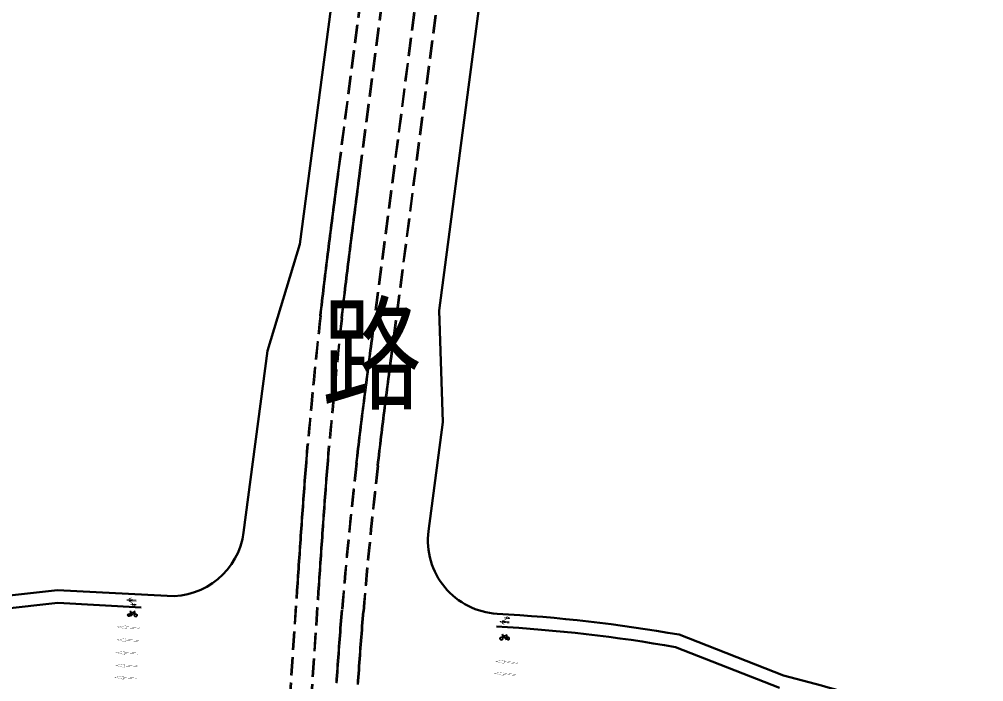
# Model space of a CAD drawing. Extents: x 0 to 531375, y 0 to 4335249.
# Drawn here: x 498031.7 to 498295, y 4328415.4 to 4328596.1 of the extents above; entities that cross this region are included whole.
import ezdxf

# ---------------------------------------------------------------- set-up
doc = ezdxf.new("R2010")
doc.units = 0
doc.linetypes.add('DASH', pattern=[0.35, 0.25, -0.1])
doc.linetypes.add('DASHED', pattern=[19.05, 12.7, -6.35])
doc.layers.get('0').update_dxf_attribs({"lineweight": 15})
for name, color, linetype, lineweight in [('PP-COM', 7, 'Continuous', 15), ('地铁', 4, 'Continuous', 15), ('标线-z', 7, 'Continuous', 15), ('路名', 7, 'Continuous', 15), ('道路中线_K', 7, 'Continuous', 15), ('道路偏置线', 3, 'Continuous', 30)]:
    doc.layers.add(name, color=color, linetype=linetype, lineweight=lineweight)
doc.layers.get('标线-z').off()
doc.styles.get("Standard").update_dxf_attribs({"font": '', "width": 0.7})
doc.styles.get('Standard').set_extended_font_data('仿宋_GB2312')

# ---------------------------------------------------------------- blocks, each defined once
blk = doc.blocks.new('右侧人行道1')
at = {"layer": 'PP-COM'}
h = blk.add_hatch(color=255, dxfattribs=at)
edge = h.paths.add_edge_path()
edge.add_ellipse((573, 295.3), major_axis=(3.91, 3.87), ratio=1, start_angle=0.0447, end_angle=70.5296)
edge.add_line((570.7, 300.3), (567.5, 297.1))
edge.add_line((567.5, 297.1), (566.1, 292.1))
edge.add_ellipse((566.9, 291.9), major_axis=(-0.583, 0.589), ratio=1, start_angle=30.2324, end_angle=201.8223)
edge.add_line((567.7, 291.6), (569.2, 295.6))
edge.add_line((569.2, 295.6), (570.9, 297.7))
edge.add_line((570.9, 297.7), (571.5, 278.2))
edge.add_ellipse((572.7, 278.4), major_axis=(0.871, 0.862), ratio=1, start_angle=146.8812, end_angle=315.2216)
edge.add_line((573.9, 278.4), (573.6, 290.5))
edge.add_line((573.6, 290.5), (574.1, 290.5))
edge.add_line((574.1, 290.5), (574.5, 277.2))
edge.add_ellipse((575.7, 277.8), major_axis=(0.986, 0.976), ratio=1, start_angle=163.5104, end_angle=285.8925)
edge.add_line((576.9, 277.1), (576.4, 295.8))
edge.add_line((576.4, 295.8), (578.9, 290.9))
edge.add_ellipse((579.2, 292), major_axis=(0.812, 0.804), ratio=1, start_angle=206.5438, end_angle=316.2898)
edge.add_line((580.4, 292), (577, 299.2))
h = blk.add_hatch(color=255, dxfattribs=at)
edge = h.paths.add_edge_path()
edge.add_ellipse((573.1, 303.6), major_axis=(1.56, 1.55), ratio=1, start_angle=136.8201, end_angle=316.8201)
edge.add_ellipse((573.1, 303.6), major_axis=(1.56, 1.55), ratio=1, start_angle=316.8201, end_angle=496.8201)
h = blk.add_hatch(color=255, dxfattribs=at)
edge = h.paths.add_edge_path()
edge.add_ellipse((586, 292.4), major_axis=(1.22, 1.21), ratio=1, start_angle=91.8201, end_angle=451.8201)
edge = h.paths.add_edge_path()
edge.add_line((591.1, 286.3), (587.7, 290))
edge.add_line((584.9, 290.1), (587.7, 290))
edge.add_line((583, 288.7), (584.9, 290.1))
edge.add_line((583.9, 287.9), (584.2, 277.8))
edge.add_line((583.1, 287.4), (583.9, 287.9))
edge.add_ellipse((587, 277.8), major_axis=(0.617, 0.611), ratio=1, start_angle=134.4634, end_angle=321.7058)
edge.add_ellipse((585, 277.9), major_axis=(-0.574, 0.58), ratio=1, start_angle=56.0481, end_angle=228.1671)
edge.add_line((582.6, 287.5), (583.1, 287.4))
edge.add_line((586, 284), (586.1, 277.8))
edge.add_line((585.7, 284), (586, 284))
edge.add_line((585.8, 277.9), (585.7, 284))
edge.add_ellipse((590.6, 285.9), major_axis=(0.475, 0.47), ratio=1, start_angle=208.215, end_angle=358.7915)
edge.add_line((587.6, 288.2), (590.4, 285.2))
edge.add_line((587.8, 277.7), (587.6, 288.2))
edge.add_ellipse((580.3, 290.3), major_axis=(0.395, 0.39), ratio=1, start_angle=359.6514, end_angle=539.3072)
edge.add_line((579.8, 290), (582.6, 287.5))
edge.add_line((580.6, 290.8), (583, 288.7))
h = blk.add_hatch(color=255, dxfattribs=at)
edge = h.paths.add_edge_path()
edge.add_line((587.6, 288.2), (590.4, 285.2))
edge.add_ellipse((590.6, 285.9), major_axis=(0.475, 0.47), ratio=1, start_angle=208.215, end_angle=356.8091)
edge.add_line((591.1, 286.3), (587.7, 290))
edge.add_line((587.7, 290), (584.9, 290.1))
edge.add_line((584.9, 290.1), (583, 288.7))
edge.add_line((583, 288.7), (580.6, 290.8))
edge.add_ellipse((580.3, 290.3), major_axis=(0.395, 0.39), ratio=1, start_angle=9.7814, end_angle=179.3072)
edge.add_line((579.9, 289.9), (582.6, 287.5))
edge.add_line((582.6, 287.5), (583.1, 287.4))
edge.add_line((583.1, 287.4), (583.9, 287.9))
edge.add_line((583.9, 287.9), (584.2, 277.8))
edge.add_ellipse((585, 277.9), major_axis=(-0.574, 0.58), ratio=1, start_angle=56.0481, end_angle=225.473)
edge.add_line((585.8, 277.9), (585.7, 284))
edge.add_line((585.7, 284), (586, 284))
edge.add_line((586, 284), (586.1, 277.8))
edge.add_ellipse((587, 277.8), major_axis=(-0.611, 0.617), ratio=1, start_angle=44.4634, end_angle=221.9343)
edge.add_line((587.8, 277.7), (587.6, 288.2))
h = blk.add_hatch(color=255, dxfattribs=at)
edge = h.paths.add_edge_path()
edge.add_ellipse((586, 292.4), major_axis=(1.22, 1.21), ratio=1, start_angle=136.8201, end_angle=316.8201)
edge.add_ellipse((586, 292.4), major_axis=(1.22, 1.21), ratio=1, start_angle=316.8201, end_angle=496.8201)
blk = doc.blocks.new('A$C7CA21273')
blk.add_hatch(color=256).paths.add_polyline_path([(30.1, 2.4), (18.1, 4.7), (18.1, 3.2), (0.1, 3.2), (0.1, 1.7), (18.1, 1.7), (18.1, 0.2)])
at = {"layer": '道路中线_K', "color": 0, "linetype": 'ByBlock', "const_width": 0.25}
blk.add_lwpolyline([(18.1, 1.7), (18.1, 0.2), (30.1, 2.4), (18.1, 4.7), (18.1, 3.2), (0.1, 3.2), (0.1, 1.7)], close=True, dxfattribs=at)
blk = doc.blocks.new('A$C03D12931')
at = {"layer": 'PP-COM'}
h = blk.add_hatch(color=255, dxfattribs=at)
edge = h.paths.add_edge_path()
edge.add_line((-0.83, 0.49), (-0.83, 0.68))
edge.add_line((-0.83, 0.68), (-1.03, 0.64))
edge.add_line((-1.03, 0.64), (-1.17, 0.6))
edge.add_line((-1.17, 0.6), (-1.4, 0.55))
edge.add_line((-1.4, 0.55), (-1.53, 0.61))
edge.add_ellipse((-1.54, 0.57), major_axis=(-0.0365, -0.007), ratio=1, start_angle=243.045, end_angle=380.1522)
edge.add_line((-1.58, 0.55), (-1.22, 0))
edge.add_line((-1.22, 0), (-1.18, 0.01))
edge.add_line((-1.18, 0.01), (-1.29, 0.38))
edge.add_line((-1.29, 0.38), (-1.06, 0.44))
edge.add_line((-1.06, 0.44), (-1.02, 0.45))
edge.add_line((-1.02, 0.45), (0.12, -1.33))
edge.add_line((0.12, -1.33), (0.07, -1.34))
edge.add_spline(control_points=[(0.07, -1.34), (0.05, -1.42), (-0.01, -1.53), (-0.06, -1.75)], knot_values=[0, 0, 0, 0, 0.949803, 0.949803, 0.949803, 0.949803], degree=3, periodic=0)
edge.add_line((-0.06, -1.75), (-0.36, -1.45))
edge.add_ellipse((-0.37, -1.55), major_axis=(-0.106, -0.02), ratio=1, start_angle=253.5566, end_angle=375.3872)
edge.add_line((-0.47, -1.6), (-0.02, -1.97))
edge.add_ellipse((0.01, -1.94), major_axis=(0.007, -0.0365), ratio=1, start_angle=-49.6998, end_angle=65.3968)
edge.add_line((0.04, -1.95), (0.1, -1.73))
edge.add_spline(control_points=[(0.1, -1.73), (0.13, -1.67), (0.15, -1.62), (0.21, -1.52), (0.24, -1.48), (0.3, -1.42), (0.32, -1.4), (0.36, -1.37), (0.38, -1.36), (0.48, -1.31), (0.58, -1.28), (0.77, -1.24), (0.87, -1.23), (1.03, -1.21), (1.08, -1.21), (1.14, -1.21)], knot_values=[0, 0, 0, 0, 0.472629, 0.472629, 1.015464, 1.015464, 1.324452, 1.324452, 1.633441, 1.633441, 2.514542, 2.514542, 3.395644, 3.395644, 3.871237, 3.871237, 3.871237, 3.871237], degree=3, periodic=0)
edge.add_line((1.14, -1.21), (1.14, -1.03))
edge.add_spline(control_points=[(1.14, -1.03), (0.95, -1.03), (0.77, -1.04), (0.59, -1.08)], knot_values=[2.402636, 2.402636, 2.402636, 2.402636, 3.877965, 3.877965, 3.877965, 3.877965], degree=3, periodic=0)
edge.add_line((0.59, -1.08), (0.41, -1.14))
edge.add_spline(control_points=[(0.41, -1.14), (0.36, -1.16), (0.31, -1.18), (0.27, -1.21)], knot_values=[1.467067, 1.467067, 1.467067, 1.467067, 1.885783, 1.885783, 1.885783, 1.885783], degree=3, periodic=0)
edge.add_line((0.27, -1.21), (-0.83, 0.49))
h = blk.add_hatch(color=255, dxfattribs=at)
edge = h.paths.add_edge_path()
edge.add_line((0.41, -1.14), (0.59, -1.08))
edge.add_line((0.59, -1.08), (0.61, 0.58))
edge.add_ellipse((0.52, 0.95), major_axis=(-0.376, -0.072), ratio=1, start_angle=92.2559, end_angle=204.9961)
edge.add_line((0.83, 1.18), (0.94, 1.3))
edge.add_line((0.94, 1.3), (0.85, 1.37))
edge.add_line((0.85, 1.37), (0.75, 1.26))
edge.add_ellipse((0.52, 0.95), major_axis=(-0.376, -0.072), ratio=1, start_angle=222.7551, end_angle=275.0085)
edge.add_line((0.42, 1.32), (0.34, 1.47))
edge.add_ellipse((-0.13, 2.15), major_axis=(-0.811, -0.155), ratio=1, start_angle=113.8106, end_angle=404.0184)
edge.add_line((-0.61, 1.48), (-1.03, 0.64))
edge.add_line((-1.03, 0.64), (-0.83, 0.68))
edge.add_line((-0.83, 0.68), (-0.46, 1.4))
edge.add_ellipse((-0.13, 2.15), major_axis=(-0.811, -0.155), ratio=1, start_angle=55.9563, end_angle=100.8802)
edge.add_line((0.17, 1.39), (0.26, 1.23))
edge.add_ellipse((0.52, 0.95), major_axis=(-0.376, -0.072), ratio=1, start_angle=303.1553, end_angle=354.9777)
edge.add_line((0.14, 0.91), (-0.83, 0.68))
edge.add_line((-0.83, 0.68), (-0.83, 0.49))
edge.add_line((-0.83, 0.49), (0.21, 0.74))
edge.add_ellipse((0.52, 0.95), major_axis=(0.072, -0.376), ratio=1, start_angle=-66.6903, end_angle=-56.7863)
edge.add_line((0.25, 0.69), (0.15, 0.57))
edge.add_line((0.15, 0.57), (0.24, 0.5))
edge.add_line((0.24, 0.5), (0.34, 0.62))
edge.add_ellipse((0.52, 0.95), major_axis=(-0.376, -0.072), ratio=1, start_angle=50.9727, end_angle=64.1147)
edge.add_line((0.42, 0.58), (0.41, -1.14))
edge = h.paths.add_edge_path(flags=16)
edge.add_ellipse((0.52, 0.95), major_axis=(-0.193, -0.037), ratio=1, start_angle=111.8747, end_angle=291.8747, ccw=False)
edge.add_ellipse((0.52, 0.95), major_axis=(-0.193, -0.037), ratio=1, start_angle=-68.1253, end_angle=111.8747, ccw=False)
edge = h.paths.add_edge_path(flags=16)
edge.add_line((-0.37, 1.56), (-0.15, 1.98))
edge.add_line((-0.15, 1.98), (0.08, 1.55))
edge.add_ellipse((-0.13, 2.15), major_axis=(-0.629, -0.12), ratio=1, start_angle=57.2127, end_angle=98.8288, ccw=False)
edge = h.paths.add_edge_path(flags=16)
edge.add_line((0.25, 1.64), (0.01, 2.07))
edge.add_ellipse((-0.16, 1.98), major_axis=(-0.183, -0.035), ratio=1, start_angle=197.886, end_angle=313.0466)
edge.add_line((-0.31, 2.09), (-0.53, 1.65))
edge.add_ellipse((-0.13, 2.15), major_axis=(-0.629, -0.12), ratio=1, start_angle=115.5416, end_angle=401.4223, ccw=False)
h = blk.add_hatch(color=255, dxfattribs=at)
edge = h.paths.add_edge_path()
edge.add_ellipse((1.97, -1.12), major_axis=(-0.82, -0.156), ratio=1, start_angle=111.8747, end_angle=291.8747)
edge.add_ellipse((1.97, -1.12), major_axis=(-0.82, -0.156), ratio=1, start_angle=291.8747, end_angle=342.6941)
edge.add_line((1.14, -1.03), (1.14, -1.21))
edge.add_spline(control_points=[(1.14, -1.21), (1.14, -1.21), (1.14, -1.21), (1.14, -1.21)], knot_values=[3.86447, 3.86447, 3.86447, 3.86447, 3.871237, 3.871237, 3.871237, 3.871237], degree=3, periodic=0)
edge.add_ellipse((1.97, -1.12), major_axis=(-0.82, -0.156), ratio=1, start_angle=355.3885, end_angle=471.8747)
edge = h.paths.add_edge_path(flags=16)
edge.add_line((1.33, -1.21), (1.33, -1.02))
edge.add_ellipse((1.96, -1.11), major_axis=(0.12, -0.629), ratio=1, start_angle=-91.8999, end_angle=251.3711, ccw=False)
at = {"layer": 'PP-COM', "color": 255}
for p, q in [((-1.22, 0), (-1.58, 0.55)), ((-1.22, 0.01), (-1.57, 0.55)), ((-1.53, 0.61), (-1.4, 0.55)), ((-1.53, 0.61), (-1.4, 0.55)), ((-1.4, 0.55), (-1.17, 0.6)), ((-1.4, 0.55), (-1.17, 0.6)), ((-1.29, 0.38), (-1.06, 0.44)), ((-1.29, 0.38), (-1.06, 0.44)), ((-1.18, 0.01), (-1.29, 0.38)), ((-1.18, 0.01), (-1.29, 0.38)), ((-1.22, 0.01), (-1.18, 0.01)), ((-1.22, 0), (-1.18, 0.01)), ((-1.17, 0.6), (-1.03, 0.64)), ((-1.17, 0.6), (-1.03, 0.64)), ((-1.14, 0.42), (-1.02, 0.45)), ((-1.14, 0.42), (-1.02, 0.45)), ((-1.03, 0.64), (-0.61, 1.48)), ((-1.03, 0.64), (-0.61, 1.48)), ((-0.83, 0.68), (-1.03, 0.64)), ((0.12, -1.33), (-1.02, 0.45)), ((0.12, -1.33), (-1.02, 0.45)), ((-0.83, 0.68), (-0.46, 1.4)), ((-0.83, 0.68), (-0.46, 1.4)), ((-0.83, 0.68), (0.14, 0.91)), ((-0.83, 0.68), (0.14, 0.91)), ((-0.83, 0.49), (0.21, 0.74)), ((-0.83, 0.49), (0.21, 0.74)), ((-0.83, 0.68), (-0.83, 0.49)), ((0.27, -1.21), (-0.83, 0.49)), ((0.27, -1.21), (-0.83, 0.49)), ((-0.15, 1.98), (0.08, 1.55)), ((-0.15, 1.98), (0.08, 1.55)), ((0.01, 2.07), (0.25, 1.64)), ((0.01, 2.07), (0.25, 1.64)), ((0.33, 0.42), (0.05, 0.65)), ((0.33, 0.42), (0.05, 0.65)), ((0.15, 0.57), (0.25, 0.69)), ((0.15, 0.57), (0.25, 0.69)), ((0.17, 1.39), (0.26, 1.23)), ((0.17, 1.39), (0.26, 1.23)), ((0.24, 0.5), (0.34, 0.62)), ((0.24, 0.5), (0.34, 0.62)), ((0.34, 1.47), (0.42, 1.32)), ((0.34, 1.47), (0.42, 1.32)), ((0.41, -1.14), (0.42, 0.58)), ((0.41, -1.14), (0.42, 0.58)), ((0.59, -1.08), (0.61, 0.58)), ((0.59, -1.08), (0.61, 0.58)), ((1.03, 1.23), (0.75, 1.46)), ((1.03, 1.23), (0.75, 1.46)), ((0.75, 1.26), (0.85, 1.37)), ((0.75, 1.26), (0.85, 1.37)), ((0.83, 1.18), (0.94, 1.3)), ((0.83, 1.18), (0.94, 1.3)), ((-0.02, -1.97), (-0.47, -1.6)), ((-0.02, -1.97), (-0.47, -1.6)), ((-0.06, -1.74), (-0.36, -1.45)), ((-0.06, -1.75), (-0.36, -1.45)), ((0.1, -1.72), (0.04, -1.95)), ((0.1, -1.73), (0.04, -1.95)), ((0.07, -1.34), (0.12, -1.33)), ((0.07, -1.34), (0.12, -1.33)), ((0.41, -1.14), (0.59, -1.08))]:
    blk.add_line(p, q, dxfattribs=at)
at = {"layer": 'PP-COM', "color": 7, "true_color": 0xffffff}
for p, q in [((-0.53, 1.65), (-0.31, 2.09)), ((-0.52, 1.65), (-0.3, 2.09)), ((-0.37, 1.56), (-0.15, 1.98)), ((-0.37, 1.56), (-0.15, 1.98))]:
    blk.add_line(p, q, dxfattribs=at)
at = {"layer": 'PP-COM', "color": 255}
for centre, major_axis, start_param, end_param in [((-1.54, 0.57), (0.013, -0.0348), 2.5029, 4.895872), ((-1.54, 0.57), (0.013, -0.0349), 2.5029, 4.895872), ((-0.13, 2.15), (0.288, -0.773), 0.247333, 5.312415), ((-0.13, 2.15), (0.288, -0.774), 0.247333, 5.312415), ((-0.13, 2.15), (0.223, -0.599), 0.277545, 5.267105), ((-0.13, 2.15), (0.223, -0.6), 0.277545, 5.267105), ((-0.13, 2.15), (0.288, -0.773), -0.762414, 0.021655), ((-0.13, 2.15), (0.288, -0.774), -0.762414, 0.021655), ((-0.13, 2.15), (0.223, -0.599), -0.740487, -0.014148), ((-0.13, 2.15), (0.223, -0.6), -0.740487, -0.014148), ((0.52, 0.95), (0.133, -0.358), 3.552022, 4.456493), ((0.52, 0.95), (0.134, -0.358), 3.552022, 4.456493), ((0.52, 0.95), (-0.358, -0.133), 0.238591, 0.411449), ((0.52, 0.95), (0.134, -0.358), -1.332205, -1.159347), ((0.52, 0.95), (0.069, -0.184), 4.544149275566745, 10.82733458274633), ((0.52, 0.95), (0.069, -0.184), 4.544149275566579, 10.82733458274616), ((0.52, 0.95), (0.133, -0.358), -0.849394, -0.620023), ((0.52, 0.95), (0.134, -0.358), -0.849394, -0.620023), ((0.52, 0.95), (0.133, -0.358), 2.148774, 3.060767), ((0.52, 0.95), (0.134, -0.358), 2.148774, 3.060767), ((0.52, 0.95), (0.133, -0.358), -0.128867, 1.838821), ((0.52, 0.95), (0.134, -0.358), -0.128867, 1.838821), ((-0.37, -1.55), (0.038, -0.101), 2.686361, 4.812707), ((-0.37, -1.55), (0.038, -0.101), 2.686361, 4.812707), ((0.01, -1.94), (0.013, -0.0348), -1.035664, 0.973151), ((0.01, -1.94), (0.013, -0.0349), -1.035664, 0.973151), ((1.97, -1.12), (0.291, -0.782), 4.544149275565879, 10.82733458274546), ((1.96, -1.11), (0.288, -0.773), 4.478969, 10.53653), ((1.96, -1.11), (0.223, -0.599), 4.51099, 10.502199), ((1.96, -1.11), (0.223, -0.6), 4.51099, 10.502199)]:
    blk.add_ellipse(centre, major_axis=major_axis, ratio=1, start_param=start_param, end_param=end_param, dxfattribs=at)
at = {"layer": 'PP-COM', "color": 7, "true_color": 0xffffff}
for centre in [(-0.16, 1.98), (-0.15, 1.98)]:
    blk.add_ellipse(centre, major_axis=(0.065, -0.174), ratio=1, start_param=1.714726, end_param=3.724658, dxfattribs=at)
at = {"layer": 'PP-COM', "color": 255}
for points in [[(-0.06, -1.74), (-0.01, -1.53), (0.05, -1.42), (0.07, -1.34)], [(-0.06, -1.75), (-0.01, -1.53), (0.05, -1.42), (0.07, -1.34)], [(0.27, -1.21), (0.31, -1.18), (0.36, -1.16), (0.41, -1.14)], [(0.27, -1.21), (0.31, -1.18), (0.36, -1.16), (0.41, -1.14)], [(0.59, -1.08), (0.77, -1.04), (0.95, -1.03), (1.14, -1.02)], [(0.59, -1.08), (0.77, -1.04), (0.95, -1.03), (1.14, -1.03)]]:
    blk.add_open_spline(points, degree=3, dxfattribs=at)
for points in [[(0.1, -1.72), (0.13, -1.67), (0.15, -1.62), (0.21, -1.52), (0.25, -1.48), (0.3, -1.42), (0.32, -1.4), (0.36, -1.37), (0.38, -1.36), (0.48, -1.3), (0.58, -1.28), (0.77, -1.23), (0.87, -1.22), (1.03, -1.21), (1.08, -1.21), (1.14, -1.21)], [(0.1, -1.73), (0.13, -1.67), (0.15, -1.62), (0.21, -1.52), (0.24, -1.48), (0.3, -1.42), (0.32, -1.4), (0.36, -1.37), (0.38, -1.36), (0.48, -1.31), (0.58, -1.28), (0.77, -1.24), (0.87, -1.23), (1.03, -1.21), (1.08, -1.21), (1.14, -1.21)]]:
    blk.add_open_spline(points, degree=3, knots=[0, 0, 0, 0, 0.472629, 0.472629, 1.015464, 1.015464, 1.324452, 1.324452, 1.633441, 1.633441, 2.514542, 2.514542, 3.395644, 3.395644, 3.871237, 3.871237, 3.871237, 3.871237], dxfattribs=at)
blk = doc.blocks.new('天津2000地铁')
at = {"layer": '地铁', "linetype": 'DASH', "ltscale": 20}
for p, q in [((115.36, 1317.67), (141.88, 1521.26)), ((115.71, 1317.63), (142.22, 1521.22)), ((121.16, 1316.92), (147.68, 1520.51)), ((121.51, 1316.87), (148.02, 1520.46)), ((124.6, 1272.51), (156.75, 1519.32)), ((124.95, 1272.46), (157.1, 1519.28)), ((130.4, 1271.75), (162.55, 1518.57)), ((130.75, 1271.71), (162.9, 1518.52)), ((115.1, 1315.69), (115.23, 1316.68)), ((115.23, 1316.68), (115.36, 1317.67)), ((115.45, 1315.64), (115.58, 1316.63)), ((115.58, 1316.63), (115.71, 1317.63)), ((121.03, 1315.92), (121.16, 1316.92)), ((121.38, 1315.88), (121.51, 1316.87)), ((114.84, 1313.7), (114.97, 1314.7)), ((114.97, 1314.7), (115.1, 1315.69)), ((115.19, 1313.66), (115.32, 1314.65)), ((115.32, 1314.65), (115.45, 1315.64)), ((120.64, 1312.95), (120.77, 1313.94)), ((120.77, 1313.94), (120.9, 1314.93)), ((120.9, 1314.93), (121.03, 1315.92)), ((120.99, 1312.9), (121.12, 1313.9)), ((121.12, 1313.9), (121.25, 1314.89)), ((121.25, 1314.89), (121.38, 1315.88)), ((114.46, 1310.73), (114.59, 1311.72)), ((114.59, 1311.72), (114.71, 1312.71)), ((114.71, 1312.71), (114.84, 1313.7)), ((114.8, 1310.68), (114.93, 1311.68)), ((114.93, 1311.68), (115.06, 1312.67)), ((115.06, 1312.67), (115.19, 1313.66)), ((120.39, 1310.97), (120.52, 1311.96)), ((120.52, 1311.96), (120.64, 1312.95)), ((120.73, 1310.92), (120.86, 1311.91)), ((120.86, 1311.91), (120.99, 1312.9)), ((114.07, 1307.75), (114.2, 1308.74)), ((114.2, 1308.74), (114.33, 1309.74)), ((114.33, 1309.74), (114.46, 1310.73)), ((114.42, 1307.71), (114.55, 1308.7)), ((114.55, 1308.7), (114.68, 1309.69)), ((114.68, 1309.69), (114.8, 1310.68)), ((120, 1307.99), (120.13, 1308.98)), ((120.13, 1308.98), (120.26, 1309.98)), ((120.26, 1309.98), (120.39, 1310.97)), ((120.35, 1307.95), (120.48, 1308.94)), ((120.48, 1308.94), (120.61, 1309.93)), ((120.61, 1309.93), (120.73, 1310.92)), ((113.82, 1305.77), (113.94, 1306.76)), ((113.94, 1306.76), (114.07, 1307.75)), ((114.16, 1305.72), (114.29, 1306.71)), ((114.29, 1306.71), (114.42, 1307.71)), ((119.62, 1305.02), (119.75, 1306.01)), ((119.75, 1306.01), (119.87, 1307)), ((119.87, 1307), (120, 1307.99)), ((119.96, 1304.98), (120.09, 1305.97)), ((120.09, 1305.97), (120.22, 1306.96)), ((120.22, 1306.96), (120.35, 1307.95)), ((113.43, 1302.79), (113.56, 1303.78)), ((113.56, 1303.78), (113.69, 1304.77)), ((113.69, 1304.77), (113.82, 1305.77)), ((113.78, 1302.74), (113.91, 1303.74)), ((113.91, 1303.74), (114.03, 1304.73)), ((114.03, 1304.73), (114.16, 1305.72)), ((119.36, 1303.04), (119.49, 1304.03)), ((119.49, 1304.03), (119.62, 1305.02)), ((119.71, 1302.99), (119.84, 1303.98)), ((119.84, 1303.98), (119.96, 1304.98)), ((113.05, 1299.81), (113.18, 1300.8)), ((113.18, 1300.8), (113.31, 1301.79)), ((113.31, 1301.79), (113.43, 1302.79)), ((113.4, 1299.76), (113.53, 1300.76)), ((113.53, 1300.76), (113.65, 1301.75)), ((113.65, 1301.75), (113.78, 1302.74)), ((118.98, 1300.06), (119.11, 1301.06)), ((119.11, 1301.06), (119.24, 1302.05)), ((119.24, 1302.05), (119.36, 1303.04)), ((119.33, 1300.02), (119.46, 1301.01)), ((119.46, 1301.01), (119.58, 1302)), ((119.58, 1302), (119.71, 1302.99)), ((112.8, 1297.82), (112.93, 1298.82)), ((112.93, 1298.82), (113.05, 1299.81)), ((113.15, 1297.78), (113.28, 1298.77)), ((113.28, 1298.77), (113.4, 1299.76)), ((118.61, 1297.09), (118.73, 1298.08)), ((118.73, 1298.08), (118.86, 1299.07)), ((118.86, 1299.07), (118.98, 1300.06)), ((118.95, 1297.05), (119.08, 1298.04)), ((119.08, 1298.04), (119.2, 1299.03)), ((119.2, 1299.03), (119.33, 1300.02)), ((112.43, 1294.84), (112.55, 1295.83)), ((112.55, 1295.83), (112.68, 1296.83)), ((112.68, 1296.83), (112.8, 1297.82)), ((112.78, 1294.8), (112.9, 1295.79)), ((112.9, 1295.79), (113.02, 1296.78)), ((113.02, 1296.78), (113.15, 1297.78)), ((118.36, 1295.11), (118.48, 1296.1)), ((118.48, 1296.1), (118.61, 1297.09)), ((118.71, 1295.07), (118.83, 1296.06)), ((118.83, 1296.06), (118.95, 1297.05)), ((112.06, 1291.86), (112.18, 1292.85)), ((112.18, 1292.85), (112.31, 1293.85)), ((112.31, 1293.85), (112.43, 1294.84)), ((112.41, 1291.82), (112.53, 1292.81)), ((112.53, 1292.81), (112.65, 1293.8)), ((112.65, 1293.8), (112.78, 1294.8)), ((117.99, 1292.14), (118.11, 1293.13)), ((118.11, 1293.13), (118.23, 1294.12)), ((118.23, 1294.12), (118.36, 1295.11)), ((118.34, 1292.09), (118.46, 1293.08)), ((118.46, 1293.08), (118.58, 1294.08)), ((118.58, 1294.08), (118.71, 1295.07)), ((111.82, 1289.87), (111.94, 1290.86)), ((111.94, 1290.86), (112.06, 1291.86)), ((112.16, 1289.83), (112.28, 1290.82)), ((112.28, 1290.82), (112.41, 1291.82)), ((117.62, 1289.16), (117.74, 1290.15)), ((117.74, 1290.15), (117.87, 1291.15)), ((117.87, 1291.15), (117.99, 1292.14)), ((118.09, 1290.11), (118.21, 1291.1)), ((118.21, 1291.1), (118.34, 1292.09)), ((111.45, 1286.89), (111.57, 1287.88)), ((111.57, 1287.88), (111.69, 1288.88)), ((111.69, 1288.88), (111.82, 1289.87)), ((111.8, 1286.84), (111.92, 1287.84)), ((111.92, 1287.84), (112.04, 1288.83)), ((112.04, 1288.83), (112.16, 1289.83)), ((117.38, 1287.18), (117.5, 1288.17)), ((117.5, 1288.17), (117.62, 1289.16)), ((117.73, 1287.14), (117.85, 1288.13)), ((117.85, 1288.13), (117.97, 1289.12)), ((117.97, 1289.12), (118.09, 1290.11)), ((111.1, 1283.9), (111.22, 1284.9)), ((111.22, 1284.9), (111.34, 1285.89)), ((111.34, 1285.89), (111.45, 1286.89)), ((111.45, 1283.86), (111.56, 1284.86)), ((111.56, 1284.86), (111.68, 1285.85)), ((111.68, 1285.85), (111.8, 1286.84)), ((117.03, 1284.21), (117.14, 1285.2)), ((117.14, 1285.2), (117.26, 1286.19)), ((117.26, 1286.19), (117.38, 1287.18)), ((117.37, 1284.17), (117.49, 1285.16)), ((117.49, 1285.16), (117.61, 1286.15)), ((117.61, 1286.15), (117.73, 1287.14)), ((110.87, 1281.91), (110.98, 1282.91)), ((110.98, 1282.91), (111.1, 1283.9)), ((111.21, 1281.87), (111.33, 1282.86)), ((111.33, 1282.86), (111.45, 1283.86)), ((116.68, 1281.23), (116.79, 1282.23)), ((116.79, 1282.23), (116.91, 1283.22)), ((116.91, 1283.22), (117.03, 1284.21)), ((117.14, 1282.19), (117.26, 1283.18)), ((117.26, 1283.18), (117.37, 1284.17)), ((110.52, 1278.92), (110.64, 1279.92)), ((110.64, 1279.92), (110.75, 1280.91)), ((110.75, 1280.91), (110.87, 1281.91)), ((110.87, 1278.88), (110.98, 1279.88)), ((110.98, 1279.88), (111.1, 1280.87)), ((111.1, 1280.87), (111.21, 1281.87)), ((116.45, 1279.25), (116.56, 1280.24)), ((116.56, 1280.24), (116.68, 1281.23)), ((116.79, 1279.21), (116.91, 1280.2)), ((116.91, 1280.2), (117.02, 1281.19)), ((117.02, 1281.19), (117.14, 1282.19)), ((110.41, 1277.93), (110.52, 1278.92)), ((110.76, 1277.89), (110.87, 1278.88)), ((116.22, 1277.27), (116.33, 1278.26)), ((116.33, 1278.26), (116.45, 1279.25)), ((116.57, 1277.23), (116.68, 1278.22)), ((116.68, 1278.22), (116.79, 1279.21)), ((124.47, 1271.51), (124.6, 1272.51)), ((124.82, 1271.47), (124.95, 1272.46)), ((130.28, 1270.76), (130.4, 1271.75)), ((130.62, 1270.71), (130.75, 1271.71)), ((124.09, 1268.54), (124.22, 1269.53)), ((124.22, 1269.53), (124.35, 1270.52)), ((124.35, 1270.52), (124.47, 1271.51)), ((124.43, 1268.49), (124.56, 1269.49)), ((124.56, 1269.49), (124.69, 1270.48)), ((124.69, 1270.48), (124.82, 1271.47)), ((130.02, 1268.78), (130.15, 1269.77)), ((130.15, 1269.77), (130.28, 1270.76)), ((130.36, 1268.73), (130.49, 1269.72)), ((130.49, 1269.72), (130.62, 1270.71)), ((123.7, 1265.56), (123.83, 1266.56)), ((123.83, 1266.56), (123.96, 1267.55)), ((123.96, 1267.55), (124.09, 1268.54)), ((124.05, 1265.52), (124.18, 1266.51)), ((124.18, 1266.51), (124.31, 1267.5)), ((124.31, 1267.5), (124.43, 1268.49)), ((129.63, 1265.8), (129.76, 1266.79)), ((129.76, 1266.79), (129.89, 1267.79)), ((129.89, 1267.79), (130.02, 1268.78)), ((129.98, 1265.76), (130.11, 1266.75)), ((130.11, 1266.75), (130.24, 1267.74)), ((130.24, 1267.74), (130.36, 1268.73)), ((123.44, 1263.58), (123.57, 1264.57)), ((123.57, 1264.57), (123.7, 1265.56)), ((123.79, 1263.53), (123.92, 1264.53)), ((123.92, 1264.53), (124.05, 1265.52)), ((129.25, 1262.83), (129.37, 1263.82)), ((129.37, 1263.82), (129.5, 1264.81)), ((129.5, 1264.81), (129.63, 1265.8)), ((129.72, 1263.78), (129.85, 1264.77)), ((129.85, 1264.77), (129.98, 1265.76)), ((123.06, 1260.6), (123.19, 1261.59)), ((123.19, 1261.59), (123.32, 1262.59)), ((123.32, 1262.59), (123.44, 1263.58)), ((123.41, 1260.56), (123.53, 1261.55)), ((123.53, 1261.55), (123.66, 1262.54)), ((123.66, 1262.54), (123.79, 1263.53)), ((128.99, 1260.85), (129.12, 1261.84)), ((129.12, 1261.84), (129.25, 1262.83)), ((129.34, 1260.8), (129.46, 1261.79)), ((129.46, 1261.79), (129.59, 1262.78)), ((129.59, 1262.78), (129.72, 1263.78)), ((122.68, 1257.62), (122.81, 1258.61)), ((122.81, 1258.61), (122.93, 1259.61)), ((122.93, 1259.61), (123.06, 1260.6)), ((123.03, 1257.58), (123.15, 1258.57)), ((123.15, 1258.57), (123.28, 1259.56)), ((123.28, 1259.56), (123.41, 1260.56)), ((128.61, 1257.87), (128.74, 1258.86)), ((128.74, 1258.86), (128.86, 1259.86)), ((128.86, 1259.86), (128.99, 1260.85)), ((128.96, 1257.83), (129.08, 1258.82)), ((129.08, 1258.82), (129.21, 1259.81)), ((129.21, 1259.81), (129.34, 1260.8)), ((122.43, 1255.64), (122.55, 1256.63)), ((122.55, 1256.63), (122.68, 1257.62)), ((122.77, 1255.59), (122.9, 1256.58)), ((122.9, 1256.58), (123.03, 1257.58)), ((128.36, 1255.89), (128.48, 1256.88)), ((128.48, 1256.88), (128.61, 1257.87)), ((128.7, 1255.85), (128.83, 1256.84)), ((128.83, 1256.84), (128.96, 1257.83)), ((122.05, 1252.65), (122.18, 1253.65)), ((122.18, 1253.65), (122.3, 1254.64)), ((122.3, 1254.64), (122.43, 1255.64)), ((122.4, 1252.61), (122.52, 1253.6)), ((122.52, 1253.6), (122.65, 1254.6)), ((122.65, 1254.6), (122.77, 1255.59)), ((127.98, 1252.92), (128.1, 1253.91)), ((128.1, 1253.91), (128.23, 1254.9)), ((128.23, 1254.9), (128.36, 1255.89)), ((128.33, 1252.88), (128.45, 1253.87)), ((128.45, 1253.87), (128.58, 1254.86)), ((128.58, 1254.86), (128.7, 1255.85)), ((121.68, 1249.67), (121.8, 1250.67)), ((121.8, 1250.67), (121.93, 1251.66)), ((121.93, 1251.66), (122.05, 1252.65)), ((122.15, 1250.62), (122.27, 1251.62)), ((122.27, 1251.62), (122.4, 1252.61)), ((127.61, 1249.95), (127.73, 1250.94)), ((127.73, 1250.94), (127.85, 1251.93)), ((127.85, 1251.93), (127.98, 1252.92)), ((127.95, 1249.9), (128.08, 1250.89)), ((128.08, 1250.89), (128.2, 1251.88)), ((128.2, 1251.88), (128.33, 1252.88)), ((121.43, 1247.68), (121.56, 1248.68)), ((121.56, 1248.68), (121.68, 1249.67)), ((121.78, 1247.64), (121.9, 1248.64)), ((121.9, 1248.64), (122.03, 1249.63)), ((122.03, 1249.63), (122.15, 1250.62)), ((127.36, 1247.96), (127.48, 1248.96)), ((127.48, 1248.96), (127.61, 1249.95)), ((127.71, 1247.92), (127.83, 1248.91)), ((127.83, 1248.91), (127.95, 1249.9)), ((121.07, 1244.7), (121.19, 1245.7)), ((121.19, 1245.7), (121.31, 1246.69)), ((121.31, 1246.69), (121.43, 1247.68)), ((121.42, 1244.66), (121.54, 1245.65)), ((121.54, 1245.65), (121.66, 1246.65)), ((121.66, 1246.65), (121.78, 1247.64)), ((127, 1244.99), (127.12, 1245.98)), ((127.12, 1245.98), (127.24, 1246.97)), ((127.24, 1246.97), (127.36, 1247.96)), ((127.35, 1244.95), (127.47, 1245.94)), ((127.47, 1245.94), (127.59, 1246.93)), ((127.59, 1246.93), (127.71, 1247.92)), ((106.87, 1241.89), (106.95, 1242.89)), ((107.22, 1241.86), (107.3, 1242.86)), ((120.83, 1242.71), (120.95, 1243.71)), ((120.95, 1243.71), (121.07, 1244.7)), ((121.18, 1242.67), (121.3, 1243.66)), ((121.3, 1243.66), (121.42, 1244.66)), ((126.64, 1242.02), (126.76, 1243.01)), ((126.76, 1243.01), (126.88, 1244)), ((126.88, 1244), (127, 1244.99)), ((126.99, 1241.98), (127.11, 1242.97)), ((127.11, 1242.97), (127.23, 1243.96)), ((127.23, 1243.96), (127.35, 1244.95)), ((106.71, 1239.89), (106.79, 1240.89)), ((106.79, 1240.89), (106.87, 1241.89)), ((107.06, 1239.86), (107.14, 1240.86)), ((107.14, 1240.86), (107.22, 1241.86)), ((112.54, 1239.42), (112.62, 1240.41)), ((112.62, 1240.41), (112.7, 1241.41)), ((112.7, 1241.41), (112.78, 1242.4)), ((112.89, 1239.39), (112.97, 1240.38)), ((112.97, 1240.38), (113.05, 1241.38)), ((113.05, 1241.38), (113.13, 1242.37)), ((120.48, 1239.72), (120.6, 1240.72)), ((120.6, 1240.72), (120.71, 1241.72)), ((120.71, 1241.72), (120.83, 1242.71)), ((120.83, 1239.68), (120.94, 1240.68)), ((120.94, 1240.68), (121.06, 1241.67)), ((121.06, 1241.67), (121.18, 1242.67)), ((126.41, 1240.04), (126.52, 1241.03)), ((126.52, 1241.03), (126.64, 1242.02)), ((126.75, 1240), (126.87, 1240.99)), ((126.87, 1240.99), (126.99, 1241.98)), ((106.47, 1236.89), (106.55, 1237.89)), ((106.55, 1237.89), (106.63, 1238.89)), ((106.63, 1238.89), (106.71, 1239.89)), ((106.82, 1236.86), (106.9, 1237.86)), ((106.9, 1237.86), (106.98, 1238.86)), ((106.98, 1238.86), (107.06, 1239.86)), ((112.38, 1237.43), (112.46, 1238.42)), ((112.46, 1238.42), (112.54, 1239.42)), ((112.73, 1237.4), (112.81, 1238.39)), ((112.81, 1238.39), (112.89, 1239.39)), ((120.25, 1237.73), (120.36, 1238.73)), ((120.36, 1238.73), (120.48, 1239.72)), ((120.59, 1237.69), (120.71, 1238.69)), ((120.71, 1238.69), (120.83, 1239.68)), ((126.06, 1237.06), (126.17, 1238.06)), ((126.17, 1238.06), (126.29, 1239.05)), ((126.29, 1239.05), (126.41, 1240.04)), ((126.41, 1237.02), (126.52, 1238.01)), ((126.52, 1238.01), (126.64, 1239.01)), ((126.64, 1239.01), (126.75, 1240)), ((106.23, 1233.89), (106.31, 1234.89)), ((106.31, 1234.89), (106.39, 1235.89)), ((106.39, 1235.89), (106.47, 1236.89)), ((106.58, 1233.87), (106.66, 1234.87)), ((106.66, 1234.87), (106.74, 1235.87)), ((106.74, 1235.87), (106.82, 1236.86)), ((112.14, 1234.44), (112.22, 1235.44)), ((112.22, 1235.44), (112.3, 1236.43)), ((112.3, 1236.43), (112.38, 1237.43)), ((112.49, 1234.42), (112.57, 1235.41)), ((112.57, 1235.41), (112.65, 1236.41)), ((112.65, 1236.41), (112.73, 1237.4)), ((106.08, 1231.9), (106.16, 1232.9)), ((106.16, 1232.9), (106.23, 1233.89)), ((106.43, 1231.87), (106.51, 1232.87)), ((106.51, 1232.87), (106.58, 1233.87)), ((111.91, 1231.46), (111.99, 1232.45)), ((111.99, 1232.45), (112.07, 1233.45)), ((112.07, 1233.45), (112.14, 1234.44)), ((112.26, 1231.43), (112.34, 1232.43)), ((112.34, 1232.43), (112.41, 1233.42)), ((112.41, 1233.42), (112.49, 1234.42)), ((105.86, 1228.9), (105.93, 1229.9)), ((105.93, 1229.9), (106, 1230.9)), ((106, 1230.9), (106.08, 1231.9)), ((106.2, 1228.87), (106.28, 1229.87)), ((106.28, 1229.87), (106.35, 1230.87)), ((106.35, 1230.87), (106.43, 1231.87)), ((111.76, 1229.47), (111.84, 1230.46)), ((111.84, 1230.46), (111.91, 1231.46)), ((112.11, 1229.44), (112.19, 1230.43)), ((112.19, 1230.43), (112.26, 1231.43)), ((105.71, 1226.9), (105.78, 1227.9)), ((105.78, 1227.9), (105.86, 1228.9)), ((106.06, 1226.88), (106.13, 1227.88)), ((106.13, 1227.88), (106.2, 1228.87)), ((111.54, 1226.48), (111.62, 1227.47)), ((111.62, 1227.47), (111.69, 1228.47)), ((111.69, 1228.47), (111.76, 1229.47)), ((111.89, 1226.45), (111.97, 1227.45)), ((111.97, 1227.45), (112.04, 1228.44)), ((112.04, 1228.44), (112.11, 1229.44)), ((105.49, 1223.91), (105.56, 1224.9)), ((105.56, 1224.9), (105.64, 1225.9)), ((105.64, 1225.9), (105.71, 1226.9)), ((105.84, 1223.88), (105.91, 1224.88)), ((105.91, 1224.88), (105.99, 1225.88)), ((105.99, 1225.88), (106.06, 1226.88)), ((111.33, 1223.49), (111.4, 1224.49)), ((111.4, 1224.49), (111.47, 1225.48)), ((111.47, 1225.48), (111.54, 1226.48)), ((111.68, 1223.46), (111.75, 1224.46)), ((111.75, 1224.46), (111.82, 1225.46)), ((111.82, 1225.46), (111.89, 1226.45)), ((105.28, 1220.91), (105.35, 1221.91)), ((105.35, 1221.91), (105.42, 1222.91)), ((105.42, 1222.91), (105.49, 1223.91)), ((105.63, 1220.89), (105.7, 1221.88)), ((105.7, 1221.88), (105.77, 1222.88)), ((105.77, 1222.88), (105.84, 1223.88)), ((111.19, 1221.5), (111.26, 1222.49)), ((111.26, 1222.49), (111.33, 1223.49)), ((111.53, 1221.47), (111.61, 1222.47)), ((111.61, 1222.47), (111.68, 1223.46)), ((105.14, 1218.91), (105.21, 1219.91)), ((105.21, 1219.91), (105.28, 1220.91)), ((105.49, 1218.89), (105.56, 1219.89)), ((105.56, 1219.89), (105.63, 1220.89)), ((110.98, 1218.51), (111.04, 1219.5)), ((111.04, 1219.5), (111.11, 1220.5)), ((111.11, 1220.5), (111.19, 1221.5)), ((111.32, 1218.48), (111.39, 1219.48)), ((111.39, 1219.48), (111.46, 1220.48)), ((111.46, 1220.48), (111.53, 1221.47)), ((104.93, 1215.92), (105, 1216.92)), ((105, 1216.92), (105.07, 1217.91)), ((105.07, 1217.91), (105.14, 1218.91)), ((105.28, 1215.89), (105.35, 1216.89)), ((105.35, 1216.89), (105.42, 1217.89)), ((105.42, 1217.89), (105.49, 1218.89)), ((110.77, 1215.52), (110.84, 1216.51)), ((110.84, 1216.51), (110.91, 1217.51)), ((110.91, 1217.51), (110.98, 1218.51)), ((111.12, 1215.49), (111.19, 1216.49)), ((111.19, 1216.49), (111.26, 1217.49)), ((111.26, 1217.49), (111.32, 1218.48)), ((104.73, 1212.92), (104.8, 1213.92)), ((104.8, 1213.92), (104.86, 1214.92)), ((104.86, 1214.92), (104.93, 1215.92)), ((105.08, 1212.9), (105.14, 1213.9)), ((105.14, 1213.9), (105.21, 1214.89)), ((105.21, 1214.89), (105.28, 1215.89)), ((110.63, 1213.52), (110.7, 1214.52)), ((110.7, 1214.52), (110.77, 1215.52)), ((110.98, 1213.5), (111.05, 1214.5)), ((111.05, 1214.5), (111.12, 1215.49)), ((104.59, 1210.93), (104.66, 1211.92)), ((104.66, 1211.92), (104.73, 1212.92)), ((104.94, 1210.9), (105.01, 1211.9)), ((105.01, 1211.9), (105.08, 1212.9)), ((110.43, 1210.53), (110.5, 1211.53)), ((110.5, 1211.53), (110.56, 1212.53)), ((110.56, 1212.53), (110.63, 1213.52)), ((110.78, 1210.51), (110.85, 1211.5)), ((110.85, 1211.5), (110.91, 1212.5)), ((110.91, 1212.5), (110.98, 1213.5)), ((104.39, 1207.93), (104.46, 1208.93)), ((104.46, 1208.93), (104.52, 1209.93)), ((104.52, 1209.93), (104.59, 1210.93)), ((104.74, 1207.91), (104.81, 1208.91)), ((104.81, 1208.91), (104.87, 1209.9)), ((104.87, 1209.9), (104.94, 1210.9)), ((110.23, 1207.54), (110.29, 1208.54)), ((110.29, 1208.54), (110.36, 1209.53)), ((110.36, 1209.53), (110.43, 1210.53)), ((110.58, 1207.52), (110.64, 1208.51)), ((110.64, 1208.51), (110.71, 1209.51)), ((110.71, 1209.51), (110.78, 1210.51)), ((104.19, 1204.94), (104.26, 1205.93)), ((104.26, 1205.93), (104.32, 1206.93)), ((104.32, 1206.93), (104.39, 1207.93)), ((104.54, 1204.91), (104.6, 1205.91)), ((104.6, 1205.91), (104.67, 1206.91)), ((104.67, 1206.91), (104.74, 1207.91)), ((110.09, 1205.54), (110.16, 1206.54)), ((110.16, 1206.54), (110.23, 1207.54)), ((110.44, 1205.52), (110.51, 1206.52)), ((110.51, 1206.52), (110.58, 1207.52)), ((104.05, 1202.94), (104.12, 1203.94)), ((104.12, 1203.94), (104.19, 1204.94)), ((104.4, 1202.92), (104.47, 1203.92)), ((104.47, 1203.92), (104.54, 1204.91)), ((109.89, 1202.55), (109.96, 1203.55)), ((109.96, 1203.55), (110.03, 1204.55)), ((110.03, 1204.55), (110.09, 1205.54)), ((110.24, 1202.53), (110.31, 1203.52)), ((110.31, 1203.52), (110.37, 1204.52)), ((110.37, 1204.52), (110.44, 1205.52)), ((81.44, 865.52), (104.05, 1202.94)), ((81.79, 865.49), (104.4, 1202.92)), ((87.28, 865.12), (109.89, 1202.55)), ((87.63, 865.1), (110.24, 1202.53)), ((116.06, 1194.71), (116.14, 1195.71)), ((116.14, 1195.71), (116.22, 1196.71)), ((116.22, 1196.71), (116.3, 1197.71)), ((116.41, 1194.68), (116.49, 1195.68)), ((116.49, 1195.68), (116.57, 1196.68)), ((116.57, 1196.68), (116.65, 1197.68)), ((121.97, 1195.24), (122.05, 1196.24)), ((122.05, 1196.24), (122.13, 1197.23)), ((122.32, 1195.22), (122.4, 1196.21)), ((122.4, 1196.21), (122.48, 1197.2)), ((115.83, 1191.71), (115.9, 1192.71)), ((115.9, 1192.71), (115.98, 1193.71)), ((115.98, 1193.71), (116.06, 1194.71)), ((116.25, 1192.68), (116.33, 1193.68)), ((116.33, 1193.68), (116.41, 1194.68)), ((121.74, 1192.26), (121.81, 1193.25)), ((121.81, 1193.25), (121.89, 1194.25)), ((121.89, 1194.25), (121.97, 1195.24)), ((122.09, 1192.23), (122.16, 1193.23)), ((122.16, 1193.23), (122.24, 1194.22)), ((122.24, 1194.22), (122.32, 1195.22)), ((115.67, 1189.71), (115.75, 1190.71)), ((115.75, 1190.71), (115.83, 1191.71)), ((116.02, 1189.69), (116.1, 1190.69)), ((116.1, 1190.69), (116.18, 1191.68)), ((116.18, 1191.68), (116.25, 1192.68)), ((121.51, 1189.27), (121.58, 1190.27)), ((121.58, 1190.27), (121.66, 1191.26)), ((121.66, 1191.26), (121.74, 1192.26)), ((121.86, 1189.25), (121.93, 1190.24)), ((121.93, 1190.24), (122.01, 1191.24)), ((122.01, 1191.24), (122.09, 1192.23)), ((115.45, 1186.72), (115.52, 1187.72)), ((115.52, 1187.72), (115.6, 1188.71)), ((115.6, 1188.71), (115.67, 1189.71)), ((115.8, 1186.69), (115.87, 1187.69)), ((115.87, 1187.69), (115.95, 1188.69)), ((115.95, 1188.69), (116.02, 1189.69)), ((121.36, 1187.28), (121.43, 1188.28)), ((121.43, 1188.28), (121.51, 1189.27)), ((121.71, 1187.26), (121.78, 1188.25)), ((121.78, 1188.25), (121.86, 1189.25)), ((115.3, 1184.72), (115.38, 1185.72)), ((115.38, 1185.72), (115.45, 1186.72)), ((115.65, 1184.69), (115.73, 1185.69)), ((115.73, 1185.69), (115.8, 1186.69)), ((121.14, 1184.3), (121.21, 1185.29)), ((121.21, 1185.29), (121.28, 1186.29)), ((121.28, 1186.29), (121.36, 1187.28)), ((121.49, 1184.27), (121.56, 1185.27)), ((121.56, 1185.27), (121.63, 1186.26)), ((121.63, 1186.26), (121.71, 1187.26)), ((115.09, 1181.72), (115.16, 1182.72)), ((115.16, 1182.72), (115.23, 1183.72)), ((115.23, 1183.72), (115.3, 1184.72)), ((115.44, 1181.7), (115.51, 1182.7)), ((115.51, 1182.7), (115.58, 1183.69)), ((115.58, 1183.69), (115.65, 1184.69)), ((120.92, 1181.31), (120.99, 1182.3)), ((120.99, 1182.3), (121.07, 1183.3)), ((121.07, 1183.3), (121.14, 1184.3)), ((121.27, 1181.28), (121.34, 1182.28)), ((121.34, 1182.28), (121.42, 1183.27)), ((121.42, 1183.27), (121.49, 1184.27)), ((114.88, 1178.73), (114.95, 1179.72)), ((114.95, 1179.72), (115.02, 1180.72)), ((115.02, 1180.72), (115.09, 1181.72)), ((115.23, 1178.7), (115.3, 1179.7)), ((115.3, 1179.7), (115.37, 1180.7)), ((115.37, 1180.7), (115.44, 1181.7)), ((120.78, 1179.31), (120.85, 1180.31)), ((120.85, 1180.31), (120.92, 1181.31)), ((121.13, 1179.29), (121.2, 1180.29)), ((121.2, 1180.29), (121.27, 1181.28)), ((114.81, 1177.73), (114.88, 1178.73)), ((115.16, 1177.7), (115.23, 1178.7)), ((120.64, 1177.32), (120.71, 1178.32)), ((120.71, 1178.32), (120.78, 1179.31)), ((120.99, 1177.3), (121.06, 1178.29)), ((121.06, 1178.29), (121.13, 1179.29))]:
    blk.add_line(p, q, dxfattribs=at)
for centre, radius, start, end in [((1305.9, 1142.44), 1203.14, 173.53412, 175.21099), ((1305.89, 1142.44), 1202.79, 173.53412, 175.21099), ((1305.82, 1142.45), 1197.21, 173.53406, 175.21093), ((1305.81, 1142.45), 1196.86, 173.53406, 175.21093), ((1315.45, 1099.76), 1203.14, 173.41476, 175.33023), ((1315.44, 1099.76), 1202.78, 173.41475, 175.33023), ((1315.38, 1099.76), 1197.22, 173.4147, 175.33017), ((1315.37, 1099.76), 1196.86, 173.41469, 175.33017)]:
    blk.add_arc(centre, radius, start, end, dxfattribs=at)

msp = doc.modelspace()

# ---------------------------------------------------------------- linework, layer by layer
at = {"layer": '道路偏置线', "color": 1}
for points in [[(498195.66285, 4328892.08072), (498146.31828, 4328516.61896)], [(498125.04769, 4328661.7482), (498108.36128, 4328534.78168)], [(498099.49487, 4328505.68944), (498108.36128, 4328534.78168)], [(498146.31828, 4328516.61896), (498147.36656, 4328486.22319)], [(498099.49487, 4328505.68944), (498092.97971, 4328456.11568)], [(498143.45746, 4328456.47893), (498147.36656, 4328486.22319)], [(498042.1193, 4328440.36184), (498011.89403, 4328436.9803)], [(498042.1193, 4328440.36184), (498072.07604, 4328438.75059)], [(498240.35043, 4328417.03525), (498211.84749, 4328428.19158)]]:
    msp.add_lwpolyline(points, dxfattribs=at)
for points in [[(498072.07604, 4328438.75059, 0.391853545), (498092.97971, 4328456.11568)], [(498143.45746, 4328456.47893, 0.436366484), (498162.17481, 4328433.90379)], [(498211.84749, 4328428.19158, 0.029437251), (498162.17481, 4328433.90379)], [(498295.01952, 4328399.32368, 0.034246385), (498240.35043, 4328417.03525)]]:
    msp.add_lwpolyline(points, format="xyb", dxfattribs=at)
at = {"layer": '道路偏置线', "color": 5}
for points in [[(498042.22058, 4328436.85133), (498011.9953, 4328433.46979)], [(498042.22058, 4328436.85133), (498064.97144, 4328435.62766)], [(498239.28444, 4328413.69393), (498210.89905, 4328424.80426)]]:
    msp.add_lwpolyline(points, dxfattribs=at)
msp.add_lwpolyline([(498210.89905, 4328424.80426, 0.029229497), (498161.98018, 4328430.4092)], format="xyb", dxfattribs=at)

# ---------------------------------------------------------------- block references
at = {"layer": '地铁', "color": 1}
msp.add_blockref('天津2000地铁', (498003.38431, 4327237.28522), dxfattribs=at)
at = {"layer": '标线-z'}
for name, p, xscale, yscale, zscale, rotation in [('右侧人行道1', (498090.46753, 4328490.92959), -0.0937500000852335, 0.0937499997268976, -0.0938, 89.14122068383206), ('A$C03D12931', (498062.57495, 4328433.9953), -0.4799999999660401, 0.4799999995713052, 0.48, 121.7253523953809), ('右侧人行道1', (498184.06307, 4328374.67096), 0.0937500005918241, 0.0937500005918241, -0.0938, 82.26772332560564), ('A$C03D12931', (498164.29758, 4328427.63073), 0.4799999999660401, 0.4799999999660401, 0.4799999999660401, 238.2746476046191)]:
    msp.add_blockref(name, p, dxfattribs=dict(at, xscale=xscale, yscale=yscale, zscale=zscale, rotation=rotation))
at = {"layer": '标线-z', "linetype": 'DASHED', "lineweight": 30}
for p, xscale, yscale, zscale, rotation in [((498064.56528, 4328430.51087), 0.1999999998231893, 0.1999999998231893, 0.1999999998231893, 177.4044758428035), ((498064.3773, 4328427.01592), 0.1999999998231893, 0.1999999998231893, 0.1999999998231893, 177.4044758428035), ((498064.18933, 4328423.52097), 0.1999999998231893, 0.1999999998231893, 0.1999999998231893, 177.4044758428035), ((498064.00135, 4328420.02602), 0.1999999998231893, 0.1999999998231893, 0.1999999998231893, 177.4044758428035), ((498167.64002, 4328419.97541), -0.2000000000065647, 0.2000000000949089, 0.2000000000488683, 355.6311227949183), ((498167.4197, 4328416.73289), -0.2000000000065647, 0.2000000000949089, 0.2000000000488683, 355.6311227949183), ((498063.8268, 4328416.78071), 0.1999999998231893, 0.1999999998231893, 0.1999999998231893, 177.4044758428035)]:
    msp.add_blockref('A$C7CA21273', p, dxfattribs=dict(at, xscale=xscale, yscale=yscale, zscale=zscale, rotation=rotation))

# ---------------------------------------------------------------- texts
at = {"layer": '路名', "color": 7, "width": 0.8}
msp.add_text('路', height=25, dxfattribs=at).set_placement((498114.32376, 4328492.24519))

doc.saveas('drawing.dxf')
